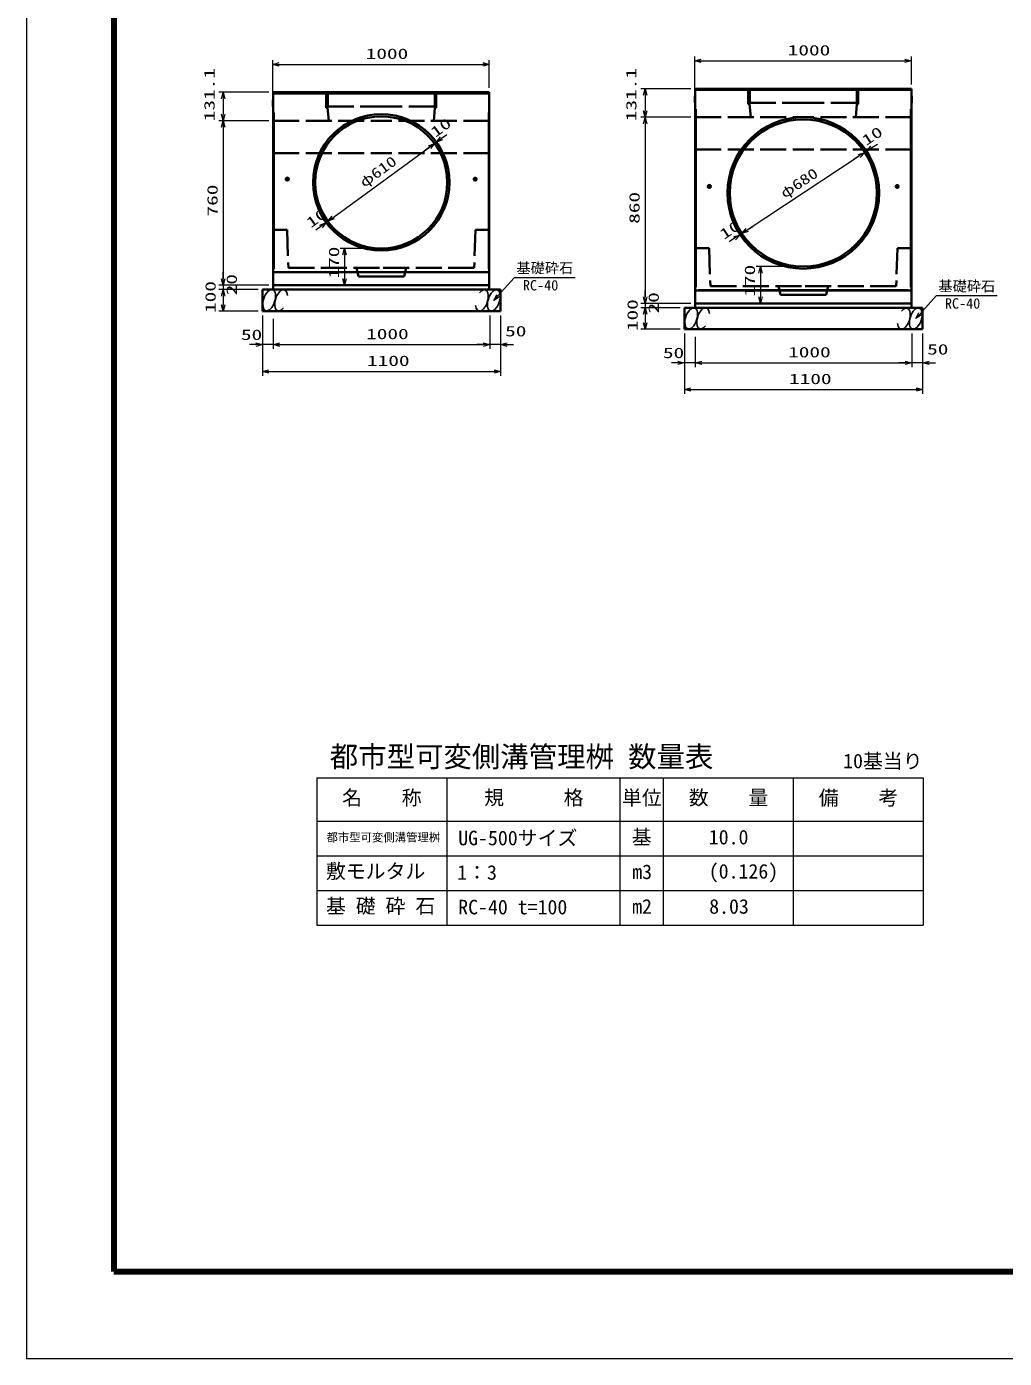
# Model space of a CAD drawing. Units: millimetres on the paper. Extents: x 0 to 841, y 0 to 594.
# Drawn here: x 0 to 225.8, y 0 to 307.6 of the extents above; entities that cross this region are included whole.
import ezdxf
from ezdxf.enums import TextEntityAlignment as Align

# ---------------------------------------------------------------- set-up
doc = ezdxf.new("R2010")
doc.units = ezdxf.units.MM
doc.linetypes.add('DASHED', pattern=[7.5, 6, -1.5])
for name, color, linetype, lineweight in [('D-BMK-HTXT', 7, 'Continuous', 13), ('D-STR-DIM（寸法）', 7, 'Continuous', 13), ('D-STR-HTXT(基礎砕石-旗)', 7, 'Continuous', 13), ('D-STR-STRC', 7, 'Continuous', 13), ('D-STR-STRF(グリ)', 7, 'Continuous', 25), ('D-STR（構造物）', 1, 'Continuous', 35), ('D-TTL-LINE（区切線）', 7, 'Continuous', 18), ('D-TTL（外枠）', 2, 'Continuous', 140)]:
    doc.layers.add(name, color=color, linetype=linetype, lineweight=lineweight)
doc.styles.add('ＭＳ ゴシック', font='')
doc.styles.get('ＭＳ ゴシック').set_extended_font_data('MS Gothic')

# ---------------------------------------------------------------- blocks, each defined once
blk = doc.blocks.new('_Open30')
at = {"color": 7, "linetype": 'Continuous', "lineweight": 13}
for p, q in [((-1, 0.2679), (0, 0)), ((0, 0), (-1, -0.2679)), ((0, 0), (-1, 0))]:
    blk.add_line(p, q, dxfattribs=at)

msp = doc.modelspace()

# ---------------------------------------------------------------- linework, layer by layer
at = {"layer": 'D-BMK-HTXT'}
for p, q in [((67.007, 134.099), (67.007, 100.099)), ((67.007, 134.099), (207.007, 134.099)), ((97.007, 134.099), (97.007, 100.099)), ((137.007, 134.099), (137.007, 100.099)), ((147.007, 134.099), (147.007, 100.099)), ((177.007, 134.099), (177.007, 100.099)), ((207.007, 134.099), (207.007, 100.099)), ((67.007, 124.099), (207.007, 124.099)), ((67.007, 116.099), (207.007, 116.099)), ((67.007, 108.099), (207.007, 108.099)), ((67.007, 100.099), (207.007, 100.099))]:
    msp.add_line(p, q, dxfattribs=at)
at = {"layer": 'D-STR-DIM（寸法）'}
for p, q in [((55.945, 292.452), (44.363, 292.452)), ((45.363, 290.952), (45.363, 287.392)), ((55.945, 285.892), (44.363, 285.892)), ((55.945, 285.892), (44.363, 285.892)), ((45.363, 284.392), (45.363, 249.392)), ((45.363, 249.392), (45.363, 250.892)), ((53.445, 247.892), (44.363, 247.892)), ((55.945, 247.892), (44.363, 247.892)), ((53.445, 246.892), (44.363, 246.892)), ((53.445, 246.892), (44.363, 246.892)), ((45.363, 247.892), (45.363, 246.892)), ((142.813, 245.196), (142.813, 246.696)), ((45.363, 245.392), (45.363, 243.892)), ((45.363, 245.392), (45.363, 243.392)), ((150.895, 243.696), (141.813, 243.696)), ((142.813, 243.696), (142.813, 242.696)), ((53.445, 241.892), (44.363, 241.892)), ((54.445, 240.892), (54.445, 233.159)), ((54.445, 240.892), (54.445, 226.972)), ((56.945, 240.144), (56.945, 233.159)), ((106.945, 240.892), (106.945, 233.159)), ((106.945, 240.892), (106.945, 233.159)), ((109.445, 240.892), (109.445, 233.159)), ((109.445, 240.892), (109.445, 226.972)), ((150.895, 242.696), (141.813, 242.696)), ((150.895, 242.696), (141.813, 242.696)), ((142.813, 241.196), (142.813, 239.696)), ((142.813, 241.196), (142.813, 239.196)), ((56.945, 239.144), (56.945, 233.159)), ((56.945, 239.144), (56.945, 233.159)), ((150.895, 237.696), (141.813, 237.696)), ((52.945, 234.159), (51.445, 234.159)), ((56.945, 234.159), (54.445, 234.159)), ((56.945, 234.159), (54.445, 234.159)), ((58.445, 234.159), (59.945, 234.159)), ((58.445, 234.159), (59.945, 234.159)), ((58.445, 234.159), (105.445, 234.159)), ((105.445, 234.159), (103.945, 234.159)), ((109.445, 234.159), (106.945, 234.159)), ((110.945, 234.159), (112.445, 234.159)), ((151.895, 236.696), (151.895, 228.964)), ((151.895, 236.696), (151.895, 222.777)), ((154.395, 235.949), (154.395, 228.964)), ((154.395, 234.949), (154.395, 228.964)), ((154.395, 234.949), (154.395, 228.964)), ((204.395, 236.696), (204.395, 228.964)), ((204.395, 236.696), (204.395, 228.964)), ((206.895, 236.696), (206.895, 228.964)), ((206.895, 236.696), (206.895, 222.777)), ((55.945, 227.972), (107.945, 227.972)), ((150.395, 229.964), (148.895, 229.964)), ((154.395, 229.964), (151.895, 229.964)), ((154.395, 229.964), (151.895, 229.964)), ((155.895, 229.964), (157.395, 229.964)), ((155.895, 229.964), (157.395, 229.964)), ((155.895, 229.964), (202.895, 229.964)), ((202.895, 229.964), (201.395, 229.964)), ((206.895, 229.964), (204.395, 229.964)), ((208.395, 229.964), (209.895, 229.964)), ((153.395, 223.777), (205.395, 223.777))]:
    msp.add_line(p, q, dxfattribs=at)
at = {"layer": 'D-STR-HTXT(基礎砕石-旗)'}
for points in [[(126.672, 249.603), (112.568, 249.603), (108.872, 245.485)], [(224.122, 245.408), (210.019, 245.408), (206.322, 241.289)]]:
    msp.add_lwpolyline(points, dxfattribs=at)
at = {"layer": 'D-STR-STRC'}
for p, q in [((56.845, 291.702), (56.845, 299.895)), ((58.345, 298.895), (105.345, 298.895)), ((106.845, 293.452), (106.845, 299.895)), ((154.295, 292.507), (154.295, 300.699)), ((155.795, 299.699), (202.795, 299.699)), ((204.295, 294.257), (204.295, 300.699)), ((153.395, 293.257), (141.813, 293.257)), ((142.813, 291.757), (142.813, 288.196)), ((153.395, 286.696), (141.813, 286.696)), ((153.395, 286.696), (141.813, 286.696)), ((142.813, 285.196), (142.813, 245.196)), ((94.611, 280.935), (94.208, 280.64)), ((95.822, 281.82), (97.033, 282.705)), ((195.2, 279.667), (196.452, 280.493)), ((70.794, 263.529), (92.997, 279.755)), ((92.997, 279.755), (91.785, 278.87)), ((166.411, 260.655), (192.279, 277.738)), ((192.279, 277.738), (191.028, 276.911)), ((193.531, 278.565), (193.948, 278.84)), ((69.583, 262.644), (69.179, 262.349)), ((70.794, 263.529), (72.005, 264.414)), ((166.411, 260.655), (167.663, 261.481)), ((67.968, 261.464), (66.757, 260.578)), ((163.491, 258.726), (162.239, 257.9)), ((165.159, 259.828), (164.742, 259.553)), ((80.895, 256.392), (72.413, 256.392)), ((73.413, 254.892), (73.413, 249.392)), ((178.345, 252.196), (168.462, 252.196)), ((169.462, 250.696), (169.462, 245.196)), ((80.895, 247.892), (72.413, 247.892)), ((153.395, 243.696), (141.813, 243.696)), ((178.345, 243.696), (168.462, 243.696))]:
    msp.add_line(p, q, dxfattribs=at)
at = {"layer": 'D-STR-STRF(グリ)'}
for centre, major_axis in [((56.02, 244.415), (0.79, 2.421)), ((107.87, 244.368), (-0.79, -2.421)), ((153.471, 240.22), (0.79, 2.421)), ((205.32, 240.173), (-0.79, -2.421))]:
    msp.add_ellipse(centre, major_axis=major_axis, ratio=0.5139, dxfattribs=at)
for centre, start_param, end_param in [((58.761, 244.415), 5.3575563, 10.3750652), ((105.129, 244.368), 2.2159636, 7.2334726), ((156.211, 240.22), 5.3575563, 10.3750652), ((202.579, 240.173), 2.2159636, 7.2334726)]:
    msp.add_ellipse(centre, major_axis=(0.79, 2.421), ratio=0.5139, start_param=start_param, end_param=end_param, dxfattribs=at)
at = {"layer": 'D-STR（構造物）'}
for p, q in [((56.945, 251.649), (56.945, 292.452)), ((56.945, 292.452), (81.895, 292.452)), ((106.845, 292.452), (81.895, 292.452)), ((106.845, 251.649), (106.845, 292.452)), ((154.395, 247.454), (154.395, 293.257)), ((154.395, 293.257), (179.345, 293.257)), ((154.395, 293.007), (179.345, 293.007)), ((204.295, 293.257), (179.345, 293.257)), ((204.295, 293.007), (179.345, 293.007)), ((204.295, 247.454), (204.295, 293.257)), ((56.845, 290.702), (56.945, 290.802)), ((56.845, 289.203), (56.845, 290.702)), ((56.845, 289.203), (56.945, 289.103)), ((56.945, 292.202), (81.895, 292.202)), ((106.845, 292.202), (81.895, 292.202)), ((154.295, 291.507), (154.395, 291.607)), ((154.295, 290.007), (154.295, 291.507)), ((154.295, 290.007), (154.395, 289.907)), ((204.395, 291.507), (204.295, 291.607)), ((204.395, 290.007), (204.295, 289.907)), ((204.395, 290.007), (204.395, 291.507)), ((57.095, 287.777), (57.095, 251.649)), ((106.695, 287.777), (106.695, 251.649)), ((154.545, 288.582), (154.545, 247.454)), ((204.145, 288.582), (204.145, 247.454)), ((59.745, 272.392), (60.645, 272.392)), ((60.195, 272.842), (60.195, 271.942)), ((104.045, 272.392), (103.145, 272.392)), ((103.595, 272.842), (103.595, 271.942)), ((157.645, 271.146), (157.645, 270.246)), ((201.045, 271.146), (201.045, 270.246)), ((157.195, 270.696), (158.095, 270.696)), ((201.495, 270.696), (200.595, 270.696)), ((56.945, 260.642), (56.945, 247.892)), ((106.845, 260.642), (106.845, 247.892)), ((154.395, 256.446), (154.395, 243.696)), ((204.295, 256.446), (204.295, 243.696)), ((56.945, 250.892), (81.895, 250.892)), ((81.895, 250.899), (57.695, 250.899)), ((81.895, 250.899), (106.095, 250.899)), ((106.845, 250.892), (81.895, 250.892)), ((54.445, 246.892), (109.445, 246.892)), ((54.445, 246.892), (54.445, 241.892)), ((54.445, 246.892), (109.445, 246.892)), ((81.895, 247.892), (56.945, 247.892)), ((56.945, 247.892), (56.945, 246.892)), ((81.895, 247.892), (106.845, 247.892)), ((106.845, 247.892), (106.845, 246.892)), ((109.445, 246.892), (109.445, 241.892)), ((154.395, 246.696), (179.345, 246.696)), ((179.345, 246.704), (155.145, 246.704)), ((179.345, 246.704), (203.545, 246.704)), ((204.295, 246.696), (179.345, 246.696)), ((179.345, 243.696), (154.395, 243.696)), ((154.395, 243.696), (154.395, 242.696)), ((179.345, 243.696), (204.295, 243.696)), ((204.295, 243.696), (204.295, 242.696)), ((54.445, 241.892), (109.445, 241.892)), ((151.895, 242.696), (206.895, 242.696)), ((151.895, 242.696), (151.895, 237.696)), ((151.895, 242.696), (206.895, 242.696)), ((206.895, 242.696), (206.895, 237.696)), ((151.895, 237.696), (206.895, 237.696))]:
    msp.add_line(p, q, dxfattribs=at)
at = {"layer": 'D-STR（構造物）', "linetype": 'DASHED'}
for p, q in [((69.195, 288.895), (69.195, 292.452)), ((69.495, 288.895), (69.495, 292.452)), ((69.54, 292.452), (69.54, 289.195)), ((94.25, 292.452), (94.25, 289.195)), ((94.295, 288.895), (94.295, 292.452)), ((94.595, 288.895), (94.595, 292.452)), ((166.645, 289.7), (166.645, 293.257)), ((166.945, 289.7), (166.945, 293.257)), ((166.99, 293.257), (166.99, 290)), ((191.7, 293.257), (191.7, 290)), ((191.745, 289.7), (191.745, 293.257)), ((192.045, 289.7), (192.045, 293.257)), ((69.54, 289.195), (81.895, 289.195)), ((94.25, 289.195), (81.895, 289.195)), ((166.645, 289.7), (166.945, 289.7)), ((166.945, 289.7), (167.195, 286.696)), ((166.99, 290), (179.345, 290)), ((191.7, 290), (179.345, 290)), ((191.745, 289.7), (191.495, 286.696)), ((192.045, 289.7), (191.745, 289.7)), ((69.195, 288.895), (69.495, 288.895)), ((69.495, 288.895), (69.745, 285.892)), ((94.295, 288.895), (94.045, 285.892)), ((94.595, 288.895), (94.295, 288.895)), ((154.395, 286.696), (179.345, 286.696)), ((204.295, 286.696), (179.345, 286.696)), ((56.945, 285.892), (81.895, 285.892)), ((106.845, 285.892), (81.895, 285.892)), ((56.945, 278.392), (81.895, 278.392)), ((106.845, 278.392), (81.895, 278.392)), ((154.395, 279.196), (179.345, 279.196)), ((204.295, 279.196), (179.345, 279.196)), ((56.945, 260.642), (60.127, 260.642)), ((60.127, 260.642), (60.445, 251.892)), ((103.663, 260.642), (103.345, 251.892)), ((106.845, 260.642), (103.663, 260.642)), ((154.395, 256.446), (157.577, 256.446)), ((157.577, 256.446), (157.895, 247.696)), ((201.113, 256.446), (200.795, 247.696)), ((204.295, 256.446), (201.113, 256.446)), ((60.445, 251.892), (81.895, 251.892)), ((76.645, 249.892), (76.145, 251.892)), ((81.895, 249.892), (76.645, 249.892)), ((103.345, 251.892), (81.895, 251.892)), ((81.895, 249.892), (87.145, 249.892)), ((87.145, 249.892), (87.645, 251.892)), ((157.895, 247.696), (179.345, 247.696)), ((174.095, 245.696), (173.595, 247.696)), ((200.795, 247.696), (179.345, 247.696)), ((184.595, 245.696), (185.095, 247.696)), ((179.345, 245.696), (174.095, 245.696)), ((179.345, 245.696), (184.595, 245.696))]:
    msp.add_line(p, q, dxfattribs=at)
at = {"layer": 'D-STR（構造物）'}
for centre, radius in [((60.195, 272.392), 0.35), ((60.195, 272.392), 0.3), ((103.595, 272.392), 0.35), ((103.595, 272.392), 0.3), ((157.645, 270.696), 0.35), ((157.645, 270.696), 0.3), ((201.045, 270.696), 0.35), ((201.045, 270.696), 0.3)]:
    msp.add_circle(centre, radius, dxfattribs=at)
for centre, radius, start, end in [((81.895, 271.642), 15.75, 90, 270), ((81.895, 271.642), 15.25, 90, 270), ((81.895, 271.642), 15.75, 270, 90), ((81.895, 271.642), 15.25, 270, 90), ((179.345, 269.196), 17.5, 90, 270), ((179.345, 269.196), 17, 90, 270), ((179.345, 269.196), 17.5, 270, 90), ((179.345, 269.196), 17, 270, 90)]:
    msp.add_arc(centre, radius, start, end, dxfattribs=at)
at = {"layer": 'D-TTL-LINE（区切線）'}
for p, q in [((0, 594), (0, 0)), ((0, 0), (841, 0))]:
    msp.add_line(p, q, dxfattribs=at)
at = {"layer": 'D-TTL（外枠）'}
for p, q in [((20.1, 573.9), (20.1, 20.1)), ((20.1, 20.1), (820.9, 20.1))]:
    msp.add_line(p, q, dxfattribs=at)

# ---------------------------------------------------------------- block references
at = {"layer": 'D-STR-DIM（寸法）'}
for p, xscale, yscale, rotation in [((45.363, 292.452), 1.5, 1.5, 90), ((45.363, 285.892), 1.5, 1.5, 270), ((45.363, 285.892), 1.5, 1.5, 90), ((45.363, 247.892), 1.5, 1.5, 270), ((45.363, 247.892), 1.5, 1.5, 270), ((45.363, 246.892), 1.5, 1.5, 90), ((45.363, 246.892), 1.5, 1.5, 90), ((45.363, 241.892), 1.5, 1.5, 270), ((142.813, 243.696), 1.499999, 1.499999, 270), ((142.813, 242.696), 1.499999, 1.499999, 90), ((142.813, 242.696), 1.499999, 1.499999, 90), ((142.813, 237.696), 1.499999, 1.499999, 270), ((56.945, 234.159), 1.5, 1.5, 180), ((56.945, 234.159), 1.5, 1.5, 180), ((56.945, 234.159), 1.5, 1.5, 180), ((109.445, 234.159), 1.5, 1.5, 180), ((54.445, 227.972), 1.5, 1.5, 180), ((154.395, 229.964), 1.499999, 1.499999, 180), ((154.395, 229.964), 1.499999, 1.499999, 180), ((154.395, 229.964), 1.499999, 1.499999, 180), ((206.895, 229.964), 1.499999, 1.499999, 180), ((151.895, 223.777), 1.499999, 1.499999, 180)]:
    msp.add_blockref('_Open30', p, dxfattribs=dict(at, xscale=xscale, yscale=yscale, rotation=rotation))
for p, xscale, yscale in [((54.445, 234.159), 1.5, 1.5), ((106.945, 234.159), 1.5, 1.5), ((106.945, 234.159), 1.5, 1.5), ((109.445, 227.972), 1.5, 1.5), ((151.895, 229.964), 1.499999, 1.499999), ((204.395, 229.964), 1.499999, 1.499999), ((204.395, 229.964), 1.499999, 1.499999), ((206.895, 223.777), 1.499999, 1.499999)]:
    msp.add_blockref('_Open30', p, dxfattribs=dict(at, xscale=xscale, yscale=yscale))
at = {"layer": 'D-STR-HTXT(基礎砕石-旗)', "rotation": 228.09044}
for p, xscale, yscale in [((107.87, 244.368), 1.5, 1.5), ((205.32, 240.173), 1.499999, 1.499999)]:
    msp.add_blockref('_Open30', p, dxfattribs=dict(at, xscale=xscale, yscale=yscale))
at = {"layer": 'D-STR-STRC'}
for p, xscale, yscale, rotation in [((56.845, 298.895), 1.5, 1.5, 180), ((154.295, 299.699), 1.499999, 1.499999, 180), ((142.813, 293.257), 1.499999, 1.499999, 90), ((142.813, 286.696), 1.499999, 1.499999, 270), ((142.813, 286.696), 1.499999, 1.499999, 90), ((94.208, 280.64), 1.5, 1.5, 36.15999), ((94.208, 280.64), 1.5, 1.5, 36.15999), ((94.611, 280.935), 1.5, 1.5, 216.15999), ((193.948, 278.84), 1.499999, 1.499999, 213.44021), ((193.531, 278.565), 1.499999, 1.499999, 33.44021), ((193.531, 278.565), 1.499999, 1.499999, 33.44021), ((69.179, 262.349), 1.5, 1.5, 36.15999), ((69.583, 262.644), 1.5, 1.5, 216.15999), ((69.583, 262.644), 1.5, 1.5, 216.15999), ((164.742, 259.553), 1.499999, 1.499999, 33.44021), ((165.159, 259.828), 1.499999, 1.499999, 213.44021), ((165.159, 259.828), 1.499999, 1.499999, 213.44021), ((73.413, 256.392), 1.5, 1.5, 90), ((73.413, 247.892), 1.5, 1.5, 270), ((169.462, 252.196), 1.499999, 1.499999, 90), ((142.813, 243.696), 1.499999, 1.499999, 270), ((169.462, 243.696), 1.499999, 1.499999, 270)]:
    msp.add_blockref('_Open30', p, dxfattribs=dict(at, xscale=xscale, yscale=yscale, rotation=rotation))
for p, xscale, yscale in [((106.845, 298.895), 1.5, 1.5), ((204.295, 299.699), 1.499999, 1.499999)]:
    msp.add_blockref('_Open30', p, dxfattribs=dict(at, xscale=xscale, yscale=yscale))

# ---------------------------------------------------------------- texts
at = {"layer": 'D-BMK-HTXT', "style": 'ＭＳ ゴシック'}
for s, height, p in [('都市型可変側溝管理桝 数量表', 4.811, (69.999, 135.14)), ('10基当り', 3.367, (188.547, 135.295)), ('名\u3000\u3000称', 3.367, (72.843, 126.817)), ('規\u3000\u3000\u3000格', 3.367, (105.647, 126.835)), ('単位', 3.367, (137.466, 126.8)), ('数\u3000\u3000量', 3.367, (152.897, 126.835)), ('備\u3000\u3000考', 3.367, (182.914, 126.795)), ('都市型可変側溝管理桝', 1.924, (69.245, 118.795)), ('UG-500サイズ', 3.367, (99.655, 117.506)), ('基', 3.367, (139.724, 117.737)), ('10.0', 3.367, (157.521, 117.701)), ('敷モルタル', 3.367, (69.113, 109.844)), ('1：3', 3.367, (99.424, 109.55)), ('m3', 3.367, (139.831, 109.701)), ('(0.126)', 3.367, (157.518, 109.818)), ('基 礎 砕 石', 3.367, (69.113, 101.808)), ('RC-40 t=100', 3.367, (99.656, 101.55)), ('m2', 3.367, (139.822, 101.701)), ('8.03', 3.367, (157.611, 101.701))]:
    msp.add_text(s, height=height, dxfattribs=at).set_placement(p, align=Align.BOTTOM_LEFT)
at = {"layer": 'D-STR-DIM（寸法）', "style": 'ＭＳ ゴシック', "width": 1.5}
for s, p in [('131.1', (44.128, 285.764)), ('760', (44.825, 263.767)), ('20', (49.263, 245.56)), ('100', (44.375, 241.48)), ('100', (141.825, 237.285)), ('20', (146.713, 241.365))]:
    msp.add_text(s, height=2.405, rotation=90, dxfattribs=at).set_placement(p, align=Align.BOTTOM_LEFT)
for s, p in [('50', (49.482, 234.525)), ('1000', (78.403, 234.697)), ('50', (110.497, 235.349)), ('50', (207.947, 231.153)), ('1100', (78.612, 228.509)), ('50', (146.932, 230.329)), ('1000', (175.854, 230.501)), ('1100', (176.062, 224.314))]:
    msp.add_text(s, height=2.405, dxfattribs=at).set_placement(p, align=Align.BOTTOM_LEFT)
at = {"layer": 'D-STR-HTXT(基礎砕石-旗)', "style": 'ＭＳ ゴシック'}
for s, p in [('基礎砕石', (113.104, 249.938)), ('基礎砕石', (210.554, 245.742)), ('RC-40', (114.592, 245.952)), ('RC-40', (212.042, 241.757))]:
    msp.add_text(s, height=2.405, dxfattribs=at).set_placement(p, align=Align.BOTTOM_LEFT)
at = {"layer": 'D-STR-STRC', "style": 'ＭＳ ゴシック', "width": 1.5}
for p in [(78.303, 299.432), (175.754, 300.237)]:
    msp.add_text('1000', height=2.405, dxfattribs=at).set_placement(p, align=Align.BOTTOM_LEFT)
at = {"layer": 'D-STR-STRC', "style": 'ＭＳ ゴシック'}
for s, rotation, width, p in [('131.1', 90, 1.5, (141.539, 285.771)), ('10', 36.16, 1.5, (94.806, 281.323)), ('10', 33.44, 1.5, (194.268, 279.417)), ('φ610', 36.16, 1.3, (78.382, 269.74)), ('φ680', 33.44, 1.3, (175.398, 267.234)), ('860', 90, 1.5, (142.276, 262.071)), ('10', 36.16, 1.5, (66.056, 260.4)), ('10', 33.44, 1.5, (161.419, 257.726)), ('170', 90, 1.5, (72.876, 249.433)), ('170', 90, 1.5, (168.925, 245.238))]:
    msp.add_text(s, height=2.405, rotation=rotation, dxfattribs=dict(at, width=width)).set_placement(p, align=Align.BOTTOM_LEFT)

doc.saveas('drawing.dxf')
